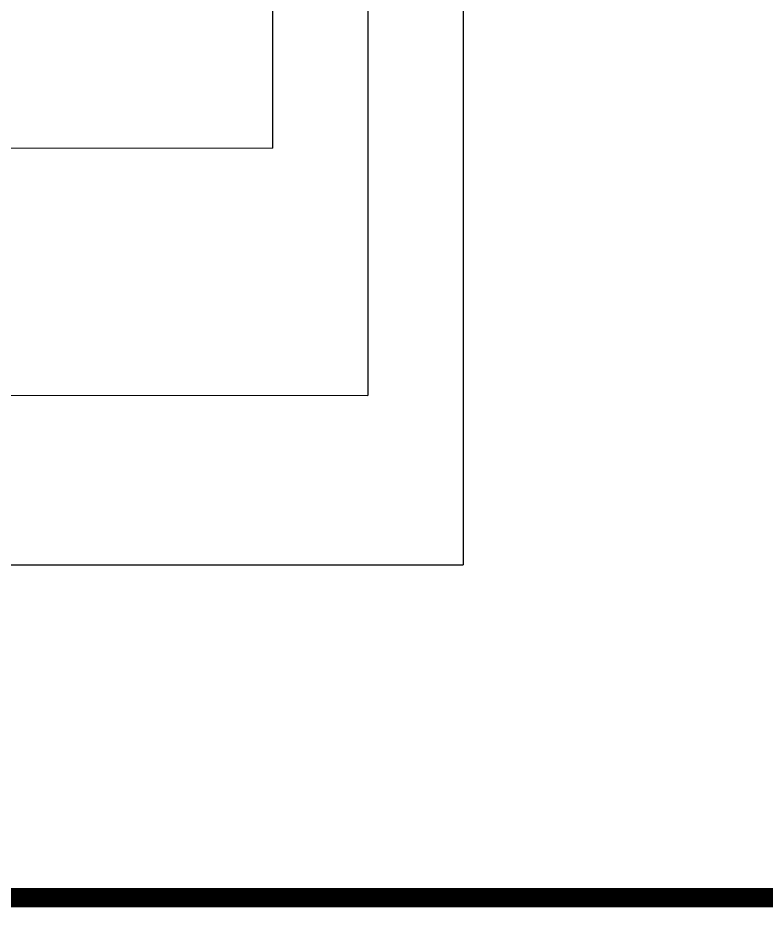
# Model space of a CAD drawing. Header units: millimetres. Extents: x 2974 to 5671, y 1205 to 3288.
# Drawn here: x 4612.2 to 4729.2, y 1808.2 to 1947.2 of the extents above; entities that cross this region are included whole.
import ezdxf

# ---------------------------------------------------------------- set-up
doc = ezdxf.new("R2010")
doc.units = ezdxf.units.MM
doc.linetypes.add('CENTER', pattern=[2, 1.25, -0.25, 0.25, -0.25])

msp = doc.modelspace()

# ---------------------------------------------------------------- linework, layer by layer
for p, q in [((4652.76001, 2703.54367, -1204.84475), (4652.03347, 1926.84817, -1204.84475)), ((4667.21908, 2555.31064, -1204.84475), (4666.92882, 1888.17885, -2783.78099)), ((4681.8162, 2406.94805, -1204.84475), (4681.8162, 1861.72087, -1204.84475)), ((4596.06311, 1861.72087, -2783.78099), (4681.8162, 1861.72087, -1204.84475))]:
    msp.add_line(p, q)
at = {"color": 7, "linetype": 'CENTER', "ltscale": 25, "const_width": 3, "elevation": -1204.84475}
msp.add_lwpolyline([(4127.79428, 3239.19912), (5669.35395, 3239.19383), (5669.35395, 1809.67696), (4127.79428, 1809.68226)], close=True, dxfattribs=at)
at = {"elevation": -2783.78099}
for points in [[(4446.1372, 1927.91401), (4469.56161, 1927.91401), (4469.56161, 1888.26472), (4666.92882, 1888.17885)], [(4596.25162, 1926.90035), (4652.03347, 1926.84817)]]:
    msp.add_lwpolyline(points, dxfattribs=at)

doc.saveas('drawing.dxf')
